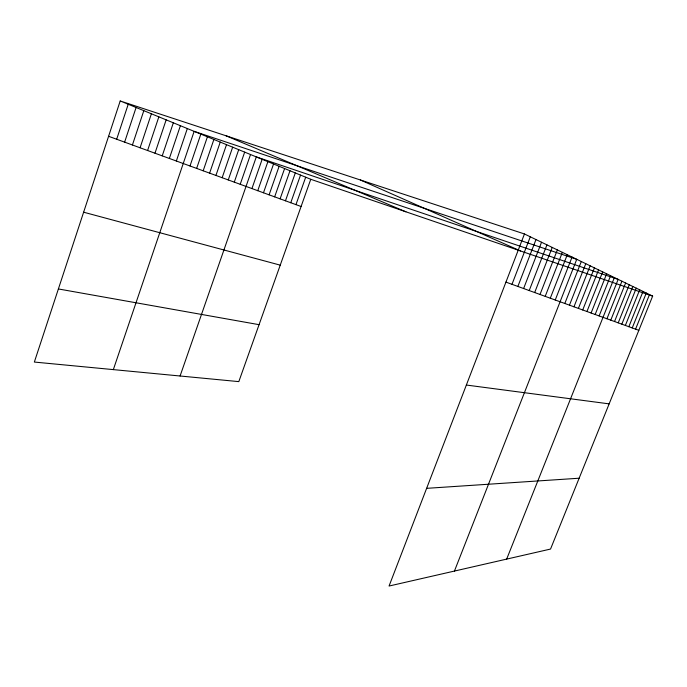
<?xml version="1.0" encoding="UTF-8"?>
<svg xmlns="http://www.w3.org/2000/svg" width="687" height="687" viewBox="0 0 687 687"><rect width="100%" height="100%" fill="white"/><g stroke="black" fill="none" stroke-linecap="round" stroke-linejoin="round"><path stroke-width="1.03" d="M120.208 100.963L34.35 362.058L238.818 381.62L310.764 179.29L120.208 100.963L524.456 233.966L652.65 296.106L550.545 549.059L389.057 586.037L524.456 233.966M116.678 139.246L128.229 104.261M124.622 142.14L136.095 107.49M132.419 144.983L143.815 110.667M140.079 147.774L151.398 113.784M147.593 150.522L158.852 116.842M154.979 153.21L166.16 119.847M162.226 155.855L173.339 122.801M169.354 158.457L180.398 125.704M176.353 161.007L187.328 128.555M113.338 369.615L194.146 131.354L576.745 259.317L454.433 571.069M189.998 165.988L200.836 134.102M196.645 168.409L207.422 136.807M203.18 170.797L213.889 139.47M209.612 173.133L220.252 142.089M215.933 175.443L226.512 144.656M222.15 177.71L232.661 147.19M228.264 179.942L238.715 149.672M234.284 182.132L244.675 152.119M240.201 184.296L250.532 154.532M180.08 376.004L256.303 156.902L618.145 279.377L506.671 559.098M251.94 188.573L262.142 159.307M257.754 190.694L267.896 161.668M263.473 192.781L273.555 163.995M269.098 194.833L279.128 166.28M274.645 196.851L284.607 168.538M280.098 198.844L290 170.754M285.466 200.802L295.316 172.935M290.756 202.734L300.545 175.091M295.96 204.632L305.698 177.203M511.987 284.315L530.295 236.8M517.869 286.453L535.989 239.557M523.614 288.531L541.536 242.245M529.213 290.567L546.938 244.864M534.675 292.542L552.211 247.423M540.008 294.483L557.363 249.913M545.203 296.363L562.378 252.352M550.287 298.21L567.282 254.722M555.242 300.004L572.073 257.05M564.826 303.482L581.314 261.524M569.454 305.157L585.779 263.688M573.971 306.797L590.142 265.809M578.402 308.403L594.41 267.878M582.722 309.974L598.583 269.897M586.956 311.512L602.662 271.88M591.103 313.014L606.655 273.812M595.157 314.483L610.571 275.71M599.124 315.926L614.393 277.565M606.939 318.759L621.924 281.215M610.777 320.151L625.625 283.01M614.539 321.516L629.249 284.762M618.223 322.856L632.796 286.488M621.829 324.161L636.274 288.171M625.368 325.44L639.683 289.82M628.837 326.703L643.023 291.443M632.238 327.931L646.295 293.023M635.569 329.142L649.507 294.577M426.627 488.337L579.132 478.221M466.353 385.038L609.146 403.87M58.386 288.952L259.068 324.676M83.625 212.206L280.236 265.148M310.764 179.29L652.65 296.106M505.941 282.117L638.833 330.327M108.589 136.292L301.095 206.504M226.1 135.803L405.914 211.802M360.332 179.968L520.626 250.995"/></g></svg>
